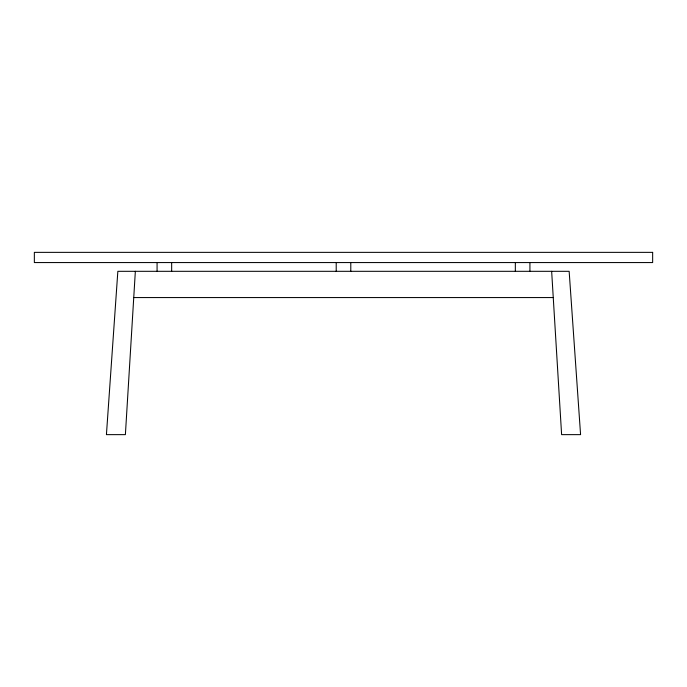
<?xml version="1.0" encoding="UTF-8"?>
<svg xmlns="http://www.w3.org/2000/svg" width="687" height="687" viewBox="0 0 687 687"><rect width="100%" height="100%" fill="white"/><g stroke="black" fill="none" stroke-linecap="round" stroke-linejoin="round"><path stroke-width="1.03" d="M135.348 271.313L125.386 434.639L106.425 434.639L117.846 271.313L569.154 271.313L580.575 434.639L561.614 434.639L551.652 271.313M133.742 297.565L553.258 297.565M529.926 262.563L529.926 271.313M515.336 262.563L515.336 271.313M350.791 262.563L350.791 271.313M336.209 262.563L336.209 271.313M171.664 262.563L171.664 271.313M157.074 262.563L157.074 271.313M652.65 252.361L34.35 252.361L34.35 262.563L652.65 262.563L652.65 252.361"/></g></svg>
